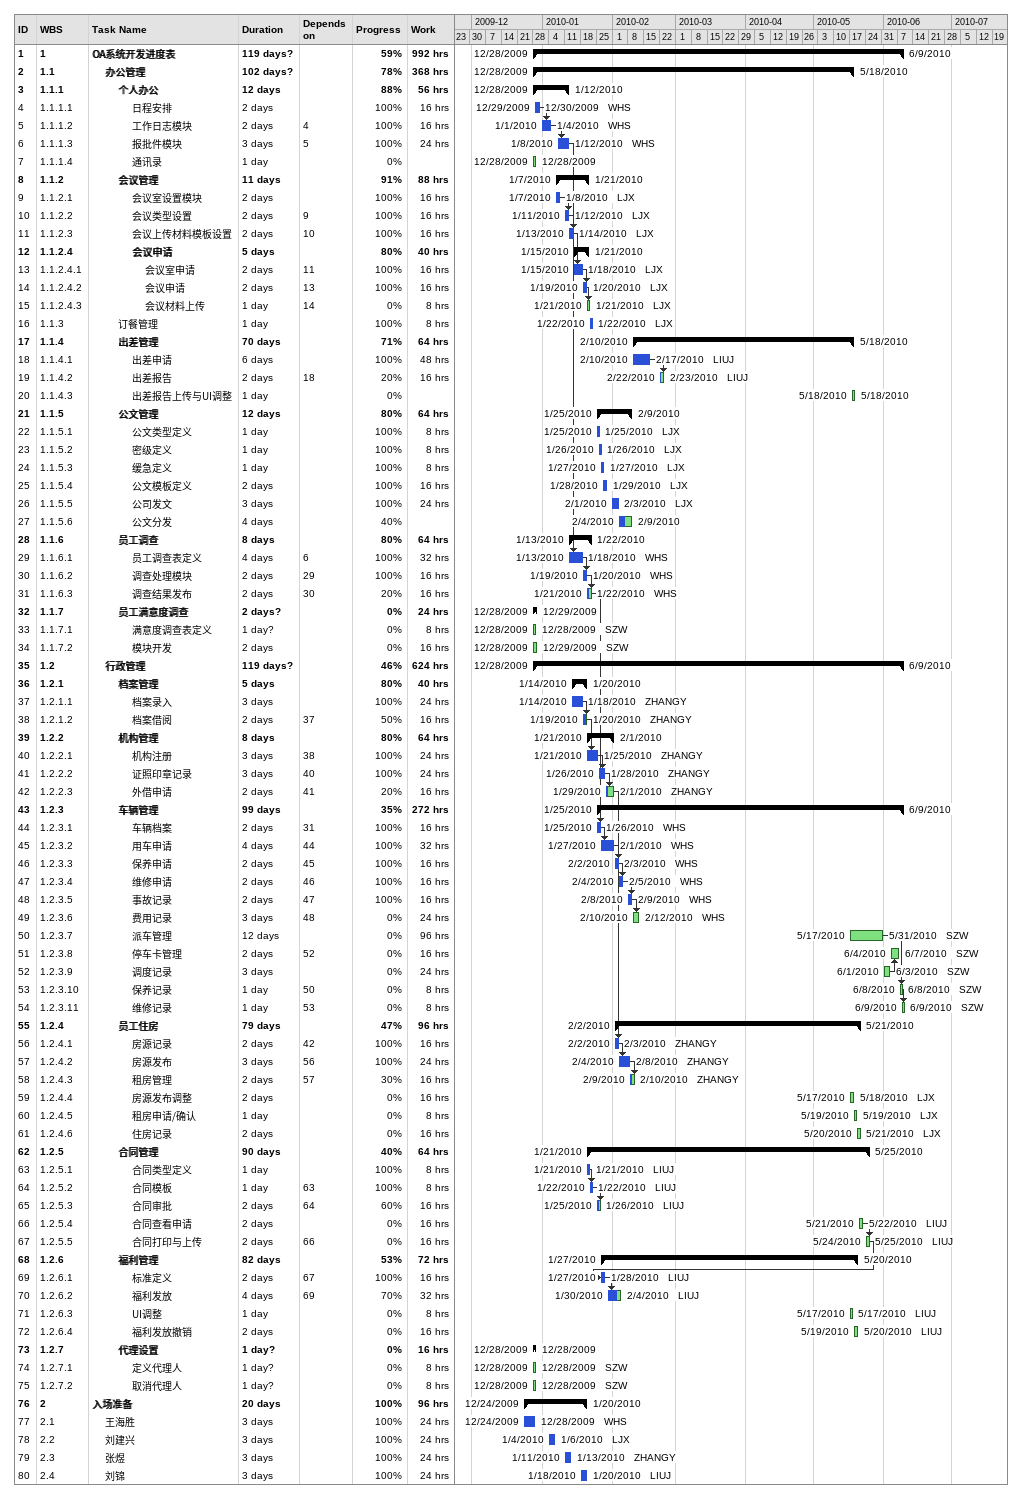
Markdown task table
| ID | WBS | Task | Duration | Start | Finish | Predecessors | Resources | % complete | Work (h) |
|---|---|---|---|---|---|---|---|---|---|
| 1 | 1 | **OA系统开发进度表** | 119d? | 2009-12-28 | 2010-06-09 |  |  | 59 | 992 |
| 2 | 1.1 | **办公管理** | 102d? | 2009-12-28 | 2010-05-18 |  |  | 78 | 368 |
| 3 | 1.1.1 | **个人办公** | 12d | 2009-12-28 | 2010-01-12 |  |  | 88 | 56 |
| 4 | 1.1.1.1 | 日程安排 | 2d | 2009-12-29 | 2009-12-30 |  | WHS | 100 | 16 |
| 5 | 1.1.1.2 | 工作日志模块 | 2d | 2010-01-01 | 2010-01-04 | 4 | WHS | 100 | 16 |
| 6 | 1.1.1.3 | 报批件模块 | 3d | 2010-01-08 | 2010-01-12 | 5 | WHS | 100 | 24 |
| 7 | 1.1.1.4 | 通讯录 | 1d | 2009-12-28 | 2009-12-28 |  |  | 0 |  |
| 8 | 1.1.2 | **会议管理** | 11d | 2010-01-07 | 2010-01-21 |  |  | 91 | 88 |
| 9 | 1.1.2.1 | 会议室设置模块 | 2d | 2010-01-07 | 2010-01-08 |  | LJX | 100 | 16 |
| 10 | 1.1.2.2 | 会议类型设置 | 2d | 2010-01-11 | 2010-01-12 | 9 | LJX | 100 | 16 |
| 11 | 1.1.2.3 | 会议上传材料模板设置 | 2d | 2010-01-13 | 2010-01-14 | 10 | LJX | 100 | 16 |
| 12 | 1.1.2.4 | **会议申请** | 5d | 2010-01-15 | 2010-01-21 |  |  | 80 | 40 |
| 13 | 1.1.2.4.1 | 会议室申请 | 2d | 2010-01-15 | 2010-01-18 | 11 | LJX | 100 | 16 |
| 14 | 1.1.2.4.2 | 会议申请 | 2d | 2010-01-19 | 2010-01-20 | 13 | LJX | 100 | 16 |
| 15 | 1.1.2.4.3 | 会议材料上传 | 1d | 2010-01-21 | 2010-01-21 | 14 | LJX | 0 | 8 |
| 16 | 1.1.3 | 订餐管理 | 1d | 2010-01-22 | 2010-01-22 |  | LJX | 100 | 8 |
| 17 | 1.1.4 | **出差管理** | 70d | 2010-02-10 | 2010-05-18 |  |  | 71 | 64 |
| 18 | 1.1.4.1 | 出差申请 | 6d | 2010-02-10 | 2010-02-17 |  | LIUJ | 100 | 48 |
| 19 | 1.1.4.2 | 出差报告 | 2d | 2010-02-22 | 2010-02-23 | 18 | LIUJ | 20 | 16 |
| 20 | 1.1.4.3 | 出差报告上传与UI调整 | 1d | 2010-05-18 | 2010-05-18 |  |  | 0 |  |
| 21 | 1.1.5 | **公文管理** | 12d | 2010-01-25 | 2010-02-09 |  |  | 80 | 64 |
| 22 | 1.1.5.1 | 公文类型定义 | 1d | 2010-01-25 | 2010-01-25 |  | LJX | 100 | 8 |
| 23 | 1.1.5.2 | 密级定义 | 1d | 2010-01-26 | 2010-01-26 |  | LJX | 100 | 8 |
| 24 | 1.1.5.3 | 缓急定义 | 1d | 2010-01-27 | 2010-01-27 |  | LJX | 100 | 8 |
| 25 | 1.1.5.4 | 公文模板定义 | 2d | 2010-01-28 | 2010-01-29 |  | LJX | 100 | 16 |
| 26 | 1.1.5.5 | 公司发文 | 3d | 2010-02-01 | 2010-02-03 |  | LJX | 100 | 24 |
| 27 | 1.1.5.6 | 公文分发 | 4d | 2010-02-04 | 2010-02-09 |  |  | 40 |  |
| 28 | 1.1.6 | **员工调查** | 8d | 2010-01-13 | 2010-01-22 |  |  | 80 | 64 |
| 29 | 1.1.6.1 | 员工调查表定义 | 4d | 2010-01-13 | 2010-01-18 | 6 | WHS | 100 | 32 |
| 30 | 1.1.6.2 | 调查处理模块 | 2d | 2010-01-19 | 2010-01-20 | 29 | WHS | 100 | 16 |
| 31 | 1.1.6.3 | 调查结果发布 | 2d | 2010-01-21 | 2010-01-22 | 30 | WHS | 20 | 16 |
| 32 | 1.1.7 | **员工满意度调查** | 2d? | 2009-12-28 | 2009-12-29 |  |  | 0 | 24 |
| 33 | 1.1.7.1 | 满意度调查表定义 | 1d? | 2009-12-28 | 2009-12-28 |  | SZW | 0 | 8 |
| 34 | 1.1.7.2 | 模块开发 | 2d | 2009-12-28 | 2009-12-29 |  | SZW | 0 | 16 |
| 35 | 1.2 | **行政管理** | 119d? | 2009-12-28 | 2010-06-09 |  |  | 46 | 624 |
| 36 | 1.2.1 | **档案管理** | 5d | 2010-01-14 | 2010-01-20 |  |  | 80 | 40 |
| 37 | 1.2.1.1 | 档案录入 | 3d | 2010-01-14 | 2010-01-18 |  | ZHANGY | 100 | 24 |
| 38 | 1.2.1.2 | 档案借阅 | 2d | 2010-01-19 | 2010-01-20 | 37 | ZHANGY | 50 | 16 |
| 39 | 1.2.2 | **机构管理** | 8d | 2010-01-21 | 2010-02-01 |  |  | 80 | 64 |
| 40 | 1.2.2.1 | 机构注册 | 3d | 2010-01-21 | 2010-01-25 | 38 | ZHANGY | 100 | 24 |
| 41 | 1.2.2.2 | 证照印章记录 | 3d | 2010-01-26 | 2010-01-28 | 40 | ZHANGY | 100 | 24 |
| 42 | 1.2.2.3 | 外借申请 | 2d | 2010-01-29 | 2010-02-01 | 41 | ZHANGY | 20 | 16 |
| 43 | 1.2.3 | **车辆管理** | 99d | 2010-01-25 | 2010-06-09 |  |  | 35 | 272 |
| 44 | 1.2.3.1 | 车辆档案 | 2d | 2010-01-25 | 2010-01-26 | 31 | WHS | 100 | 16 |
| 45 | 1.2.3.2 | 用车申请 | 4d | 2010-01-27 | 2010-02-01 | 44 | WHS | 100 | 32 |
| 46 | 1.2.3.3 | 保养申请 | 2d | 2010-02-02 | 2010-02-03 | 45 | WHS | 100 | 16 |
| 47 | 1.2.3.4 | 维修申请 | 2d | 2010-02-04 | 2010-02-05 | 46 | WHS | 100 | 16 |
| 48 | 1.2.3.5 | 事故记录 | 2d | 2010-02-08 | 2010-02-09 | 47 | WHS | 100 | 16 |
| 49 | 1.2.3.6 | 费用记录 | 3d | 2010-02-10 | 2010-02-12 | 48 | WHS | 0 | 24 |
| 50 | 1.2.3.7 | 派车管理 | 12d | 2010-05-17 | 2010-05-31 |  | SZW | 0 | 96 |
| 51 | 1.2.3.8 | 停车卡管理 | 2d | 2010-06-04 | 2010-06-07 | 52 | SZW | 0 | 16 |
| 52 | 1.2.3.9 | 调度记录 | 3d | 2010-06-01 | 2010-06-03 |  | SZW | 0 | 24 |
| 53 | 1.2.3.10 | 保养记录 | 1d | 2010-06-08 | 2010-06-08 | 50 | SZW | 0 | 8 |
| 54 | 1.2.3.11 | 维修记录 | 1d | 2010-06-09 | 2010-06-09 | 53 | SZW | 0 | 8 |
| 55 | 1.2.4 | **员工住房** | 79d | 2010-02-02 | 2010-05-21 |  |  | 47 | 96 |
| 56 | 1.2.4.1 | 房源记录 | 2d | 2010-02-02 | 2010-02-03 | 42 | ZHANGY | 100 | 16 |
| 57 | 1.2.4.2 | 房源发布 | 3d | 2010-02-04 | 2010-02-08 | 56 | ZHANGY | 100 | 24 |
| 58 | 1.2.4.3 | 租房管理 | 2d | 2010-02-09 | 2010-02-10 | 57 | ZHANGY | 30 | 16 |
| 59 | 1.2.4.4 | 房源发布调整 | 2d | 2010-05-17 | 2010-05-18 |  | LJX | 0 | 16 |
| 60 | 1.2.4.5 | 租房申请/确认 | 1d | 2010-05-19 | 2010-05-19 |  | LJX | 0 | 8 |
| 61 | 1.2.4.6 | 住房记录 | 2d | 2010-05-20 | 2010-05-21 |  | LJX | 0 | 16 |
| 62 | 1.2.5 | **合同管理** | 90d | 2010-01-21 | 2010-05-25 |  |  | 40 | 64 |
| 63 | 1.2.5.1 | 合同类型定义 | 1d | 2010-01-21 | 2010-01-21 |  | LIUJ | 100 | 8 |
| 64 | 1.2.5.2 | 合同模板 | 1d | 2010-01-22 | 2010-01-22 | 63 | LIUJ | 100 | 8 |
| 65 | 1.2.5.3 | 合同审批 | 2d | 2010-01-25 | 2010-01-26 | 64 | LIUJ | 60 | 16 |
| 66 | 1.2.5.4 | 合同查看申请 | 2d | 2010-05-21 | 2010-05-22 |  | LIUJ | 0 | 16 |
| 67 | 1.2.5.5 | 合同打印与上传 | 2d | 2010-05-24 | 2010-05-25 | 66 | LIUJ | 0 | 16 |
| 68 | 1.2.6 | **福利管理** | 82d | 2010-01-27 | 2010-05-20 |  |  | 53 | 72 |
| 69 | 1.2.6.1 | 标准定义 | 2d | 2010-01-27 | 2010-01-28 | 67 | LIUJ | 100 | 16 |
| 70 | 1.2.6.2 | 福利发放 | 4d | 2010-01-30 | 2010-02-04 | 69 | LIUJ | 70 | 32 |
| 71 | 1.2.6.3 | UI调整 | 1d | 2010-05-17 | 2010-05-17 |  | LIUJ | 0 | 8 |
| 72 | 1.2.6.4 | 福利发放撤销 | 2d | 2010-05-19 | 2010-05-20 |  | LIUJ | 0 | 16 |
| 73 | 1.2.7 | **代理设置** | 1d? | 2009-12-28 | 2009-12-28 |  |  | 0 | 16 |
| 74 | 1.2.7.1 | 定义代理人 | 1d? | 2009-12-28 | 2009-12-28 |  | SZW | 0 | 8 |
| 75 | 1.2.7.2 | 取消代理人 | 1d? | 2009-12-28 | 2009-12-28 |  | SZW | 0 | 8 |
| 76 | 2 | **入场准备** | 20d | 2009-12-24 | 2010-01-20 |  |  | 100 | 96 |
| 77 | 2.1 | 王海胜 | 3d | 2009-12-24 | 2009-12-28 |  | WHS | 100 | 24 |
| 78 | 2.2 | 刘建兴 | 3d | 2010-01-04 | 2010-01-06 |  | LJX | 100 | 24 |
| 79 | 2.3 | 张煜 | 3d | 2010-01-11 | 2010-01-13 |  | ZHANGY | 100 | 24 |
| 80 | 2.4 | 刘锦 | 3d | 2010-01-18 | 2010-01-20 |  | LIUJ | 100 | 24 |
